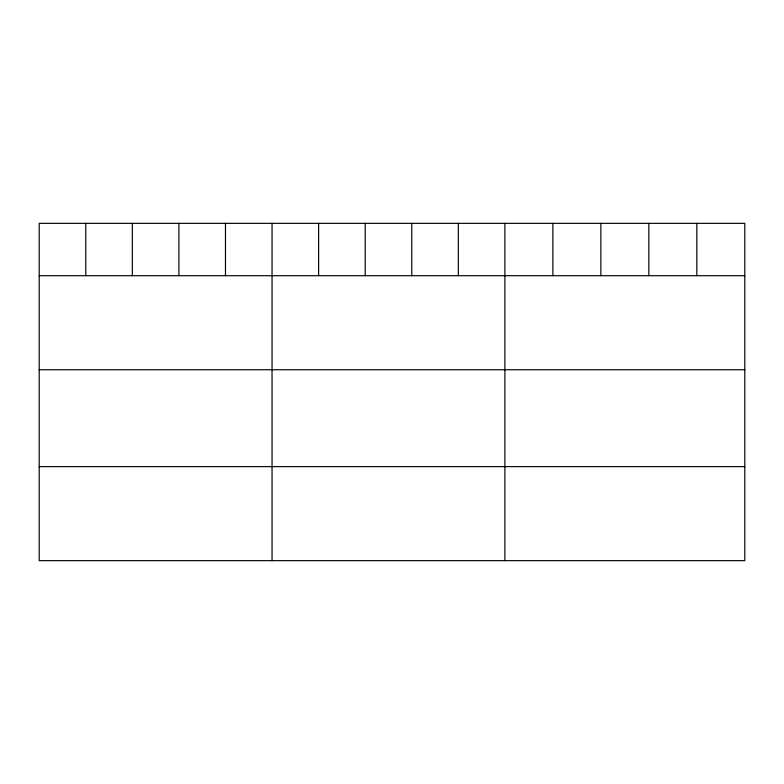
<?xml version="1.0" encoding="UTF-8"?>
<svg xmlns="http://www.w3.org/2000/svg" width="784" height="784" viewBox="0 0 784 784"><rect width="100%" height="100%" fill="white"/><g stroke="black" fill="none" stroke-linecap="round" stroke-linejoin="round"><path stroke-width="1.18" d="M744.8 275.703L744.8 560.658L39.2 560.658L39.2 223.342L744.8 223.342L744.8 275.703L39.2 275.703M39.2 369.734L744.8 369.734M39.2 466.627L744.8 466.627M696.819 223.342L696.819 275.703M648.838 223.342L648.838 275.703M600.858 223.342L600.858 275.703M552.877 223.342L552.877 275.703M504.896 223.342L504.896 560.658M458.326 223.342L458.326 275.703M411.757 223.342L411.757 275.703M365.187 223.342L365.187 275.703M318.618 223.342L318.618 275.703M272.048 223.342L272.048 560.658M225.478 223.342L225.478 275.703M178.909 223.342L178.909 275.703M132.339 223.342L132.339 275.703M85.77 223.342L85.77 275.703"/></g></svg>
